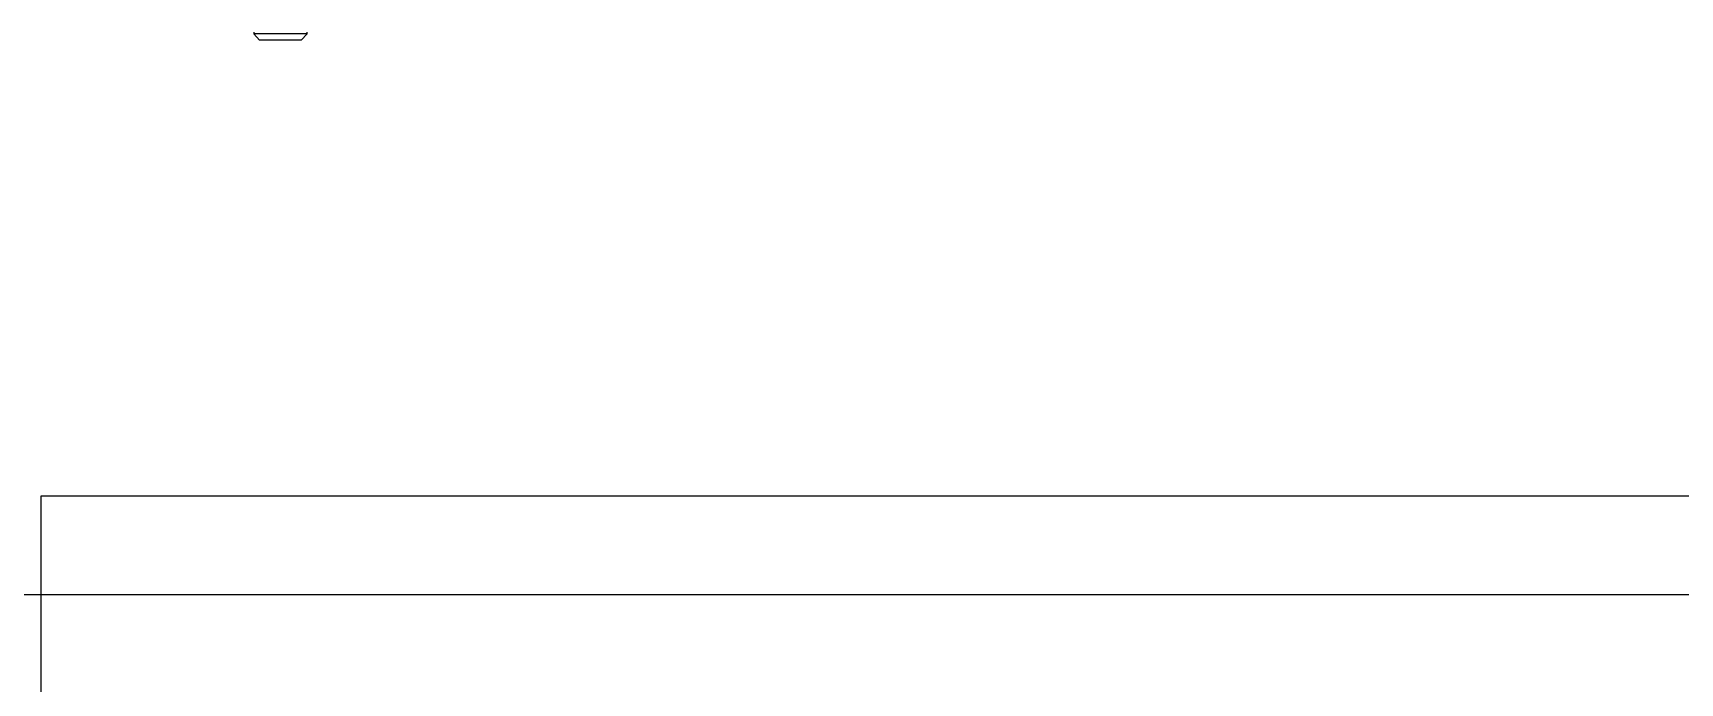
# Model space of a CAD drawing. Header units: millimetres. Extents: x -18594 to 273470, y -238787 to 48452.
# Drawn here: x 174346 to 175213, y -31040 to -30698 of the extents above; entities that cross this region are included whole.
import ezdxf

# ---------------------------------------------------------------- set-up
doc = ezdxf.new("R2010")
doc.units = ezdxf.units.MM
doc.layers.add('AM_BOR', color=4, linetype='Continuous', lineweight=25)

# ---------------------------------------------------------------- blocks, each defined once
blk = doc.blocks.new('Xref AGV layout$0$A$C6D3E55E3')
at = {"color": 7, "linetype": 'Continuous', "lineweight": 25}
for p, q in [((2726.75, 541.82), (2726.75, 540.82)), ((2726.75, 540.82), (2729.75, 537.52)), ((2741.19, 540.82), (2726.75, 540.82)), ((2741.09, 537.52), (2729.75, 537.52)), ((2751.75, 537.52), (2741.09, 537.52)), ((2754.75, 540.82), (2741.19, 540.82)), ((2751.75, 537.52), (2754.75, 540.82)), ((2754.75, 540.82), (2754.75, 541.82))]:
    blk.add_line(p, q, dxfattribs=at)
blk = doc.blocks.new('Xref AGV layout$0$AGV single fwd')
blk.add_lwpolyline([(31012.9, -237035.38), (37046.11, -237035.38), (37046.11, -238787.38), (31012.9, -238787.38)], close=True)
at = {"rotation": 180}
blk.add_blockref('Xref AGV layout$0$A$C6D3E55E3', (37023.03, -236789.55), dxfattribs=at)
blk = doc.blocks.new('Xref AGV layout$0$AGV single reverse')
blk.add_lwpolyline([(31012.9, -237035.38), (37046.11, -237035.38), (37046.11, -238787.38), (31012.9, -238787.38)], close=True)
blk = doc.blocks.new('Xref AGV layout')
at = {"rotation": 180}
blk.add_blockref('Xref AGV layout$0$AGV single fwd', (208758.83, -268029.38), dxfattribs=at)
blk.add_blockref('Xref AGV layout$0$AGV single reverse', (143337.9, 206093.38))

msp = doc.modelspace()

# ---------------------------------------------------------------- block references
at = {"layer": 'AM_BOR'}
msp.add_blockref('Xref AGV layout', (0, 0), dxfattribs=at)

doc.saveas('drawing.dxf')
